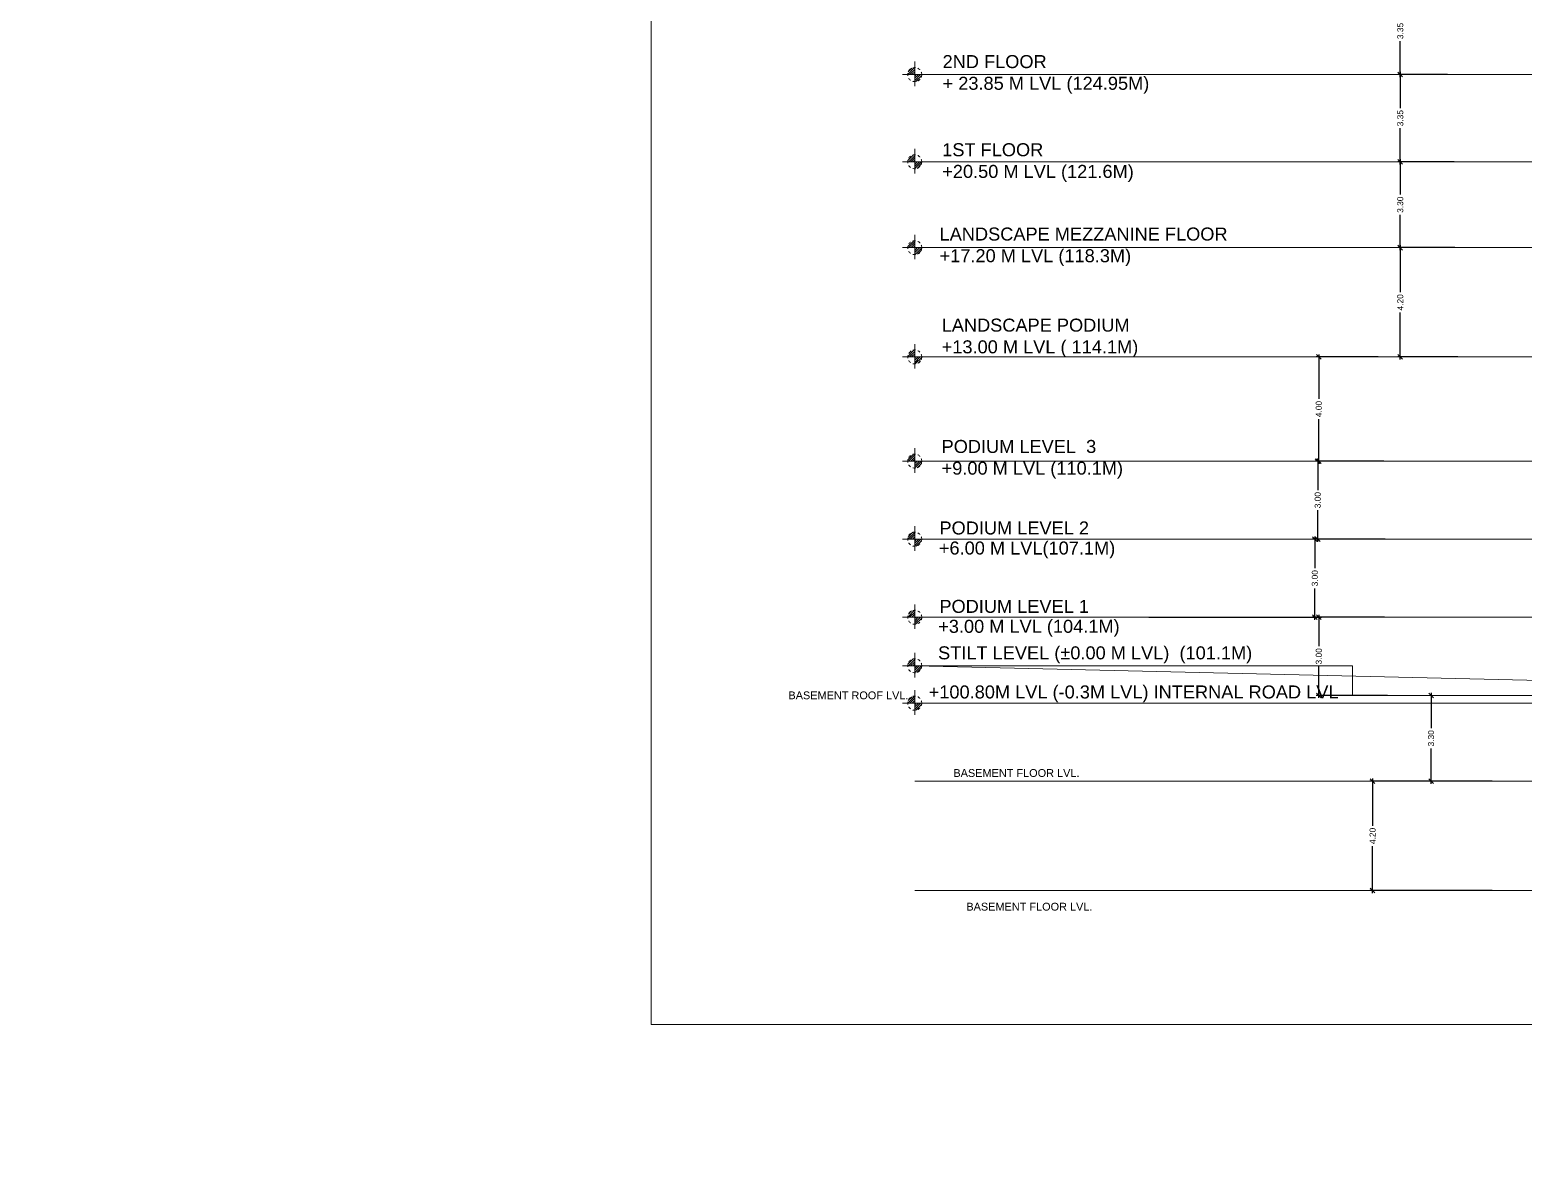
# Model space of a CAD drawing. Header units: metres. Extents: x 256329 to 886268, y -249371 to 355.
# Drawn here: x 284188.7 to 284246, y -1153.4 to -1110.1 of the extents above; entities that cross this region are included whole.
import ezdxf

# ---------------------------------------------------------------- set-up
doc = ezdxf.new("R2010")
doc.units = ezdxf.units.M
doc.header["$MEASUREMENT"] = 0
doc.header["$PDMODE"] = 35
for name, pattern in [('ACAD_ISO10W100', [18, 12, -3, 0, -3]), ('CONTINULUS', [0]), ('HIDDEN', [0.375, 0.25, -0.125])]:
    doc.linetypes.add(name, pattern=pattern)
doc.layers.get('0').update_dxf_attribs({"lineweight": 18})
doc.layers.get('Defpoints').update_dxf_attribs({"lineweight": 20})
for name, color, linetype, lineweight in [('A-ANNO-DIM', 111, 'Continuous', 0), ('A-ANNO-LEVELS', 111, 'ACAD_ISO10W100', 0), ('A-CUTOUT', 144, 'HIDDEN', 0), ('BLK_1_FLR_2_STILT_FLOOR', 7, 'Continuous', 0), ('BOXING DECK LINE', 6, 'Continuous', 0), ('TEXT', 7, 'Continuous', 18)]:
    doc.layers.add(name, color=color, linetype=linetype, lineweight=lineweight)
doc.layers.add('A_TEXT', color=4, linetype='Continuous', lineweight=0, transparency=0.3)
doc.layers.add('BLK_1_FLR_-1_BLDG_FOOTPRINT', color=7, linetype='Continuous', plot=False)
doc.layers.add('BLK_1_FLR_-2_BLDG_FOOTPRINT', color=7, linetype='Continuous', plot=False)
for name, color, linetype in [('BLK_1_FLR_0_STILT_FLOOR', 7, 'Continuous'), ('BLK_1_FLR_1_STILT_FLOOR', 7, 'Continuous'), ('BLK_1_FLR_3_STILT_FLOOR', 7, 'Continuous')]:
    doc.layers.add(name, color=color, linetype=linetype)
doc.styles.get("Standard").update_dxf_attribs({"font": 'arial.ttf'})
doc.dimstyles.new('METRIC DIM', dxfattribs={"dimtxt": 0.23, "dimasz": 0.18, "dimexe": 0.1, "dimexo": 0.1, "dimgap": 0.09, "dimtad": 0, "dimzin": 0, "dimdsep": 46, "dimtxsty": 'Standard', "dimblk": 'OBLIQUE', "dimcen": 0, "dimdle": 0.1, "dimclrd": 147, "dimclre": 147, "dimclrt": 7, "dimadec": 0, "dimazin": 0, "dimtfac": 1, "dimtofl": 0, "dimtmove": 0, "dimatfit": 2, "dimfxl": 0.125, "dimtolj": 1, "dimtzin": 0, "dimarcsym": 0})

# ---------------------------------------------------------------- blocks, each defined once
blk = doc.blocks.new('_Oblique')
at = {"color": 0, "linetype": 'ByBlock', "lineweight": -2}
blk.add_line((-0.5, -0.5), (0.5, 0.5), dxfattribs=at)
blk = doc.blocks.new('*D220')
at = {"layer": 'A-ANNO-DIM', "color": 147, "lineweight": -2, "transparency": 16777216}
for p, q in [((284242.95488, -1108.51383), (284241.190739, -1108.51383)), ((284241.290739, -1108.41383), (284241.290739, -1109.799328)), ((284241.290739, -1111.96383), (284241.290739, -1110.578332)), ((284243.101466, -1111.86383), (284241.190739, -1111.86383))]:
    blk.add_line(p, q, dxfattribs=at)
at = {"layer": 'Defpoints', "color": 0, "transparency": 16777216}
for p in [(284243.05488, -1108.51383, -0.164563), (284241.290739, -1111.86383), (284243.201466, -1111.86383, -0.164563)]:
    blk.add_point(p, dxfattribs=at)
at = {"layer": 'A-ANNO-DIM', "color": 147, "lineweight": -2, "transparency": 16777216, "xscale": 0.18, "yscale": 0.18, "zscale": 0.18}
for p, rotation in [((284241.290739, -1108.51383), 90), ((284241.290739, -1111.86383), 270)]:
    blk.add_blockref('_Oblique', p, dxfattribs=dict(at, rotation=rotation))
at = {"layer": 'A-ANNO-DIM', "color": 7, "transparency": 16777216, "insert": (284241.290739, -1110.18883), "char_height": 0.23, "attachment_point": 5, "rotation": 90}
blk.add_mtext('\\A1;3.35', dxfattribs=at)
blk = doc.blocks.new('*D221')
at = {"layer": 'A-ANNO-DIM', "color": 147, "lineweight": -2, "transparency": 16777216}
for p, q in [((284243.101466, -1111.86383), (284241.190739, -1111.86383)), ((284241.290739, -1111.76383), (284241.290739, -1113.149328)), ((284241.290739, -1115.31383), (284241.290739, -1113.928332)), ((284243.357967, -1115.21383), (284241.190739, -1115.21383))]:
    blk.add_line(p, q, dxfattribs=at)
at = {"layer": 'Defpoints', "color": 0, "transparency": 16777216}
for p in [(284243.201466, -1111.86383, -0.164563), (284241.290739, -1115.21383), (284243.457967, -1115.21383, -0.164563)]:
    blk.add_point(p, dxfattribs=at)
at = {"layer": 'A-ANNO-DIM', "color": 147, "lineweight": -2, "transparency": 16777216, "xscale": 0.18, "yscale": 0.18, "zscale": 0.18}
for p, rotation in [((284241.290739, -1111.86383), 90), ((284241.290739, -1115.21383), 270)]:
    blk.add_blockref('_Oblique', p, dxfattribs=dict(at, rotation=rotation))
at = {"layer": 'A-ANNO-DIM', "color": 7, "transparency": 16777216, "insert": (284241.290739, -1113.53883), "char_height": 0.23, "attachment_point": 5, "rotation": 90}
blk.add_mtext('\\A1;3.35', dxfattribs=at)
blk = doc.blocks.new('*D222')
at = {"layer": 'A-ANNO-DIM', "color": 147, "lineweight": -2, "transparency": 16777216}
for p, q in [((284243.357967, -1115.21383), (284241.190739, -1115.21383)), ((284241.290739, -1115.11383), (284241.290739, -1116.475583)), ((284241.290739, -1118.61383), (284241.290739, -1117.252077)), ((284243.387048, -1118.51383), (284241.190739, -1118.51383))]:
    blk.add_line(p, q, dxfattribs=at)
at = {"layer": 'Defpoints', "color": 0, "transparency": 16777216}
for p in [(284243.457967, -1115.21383, -0.164563), (284241.290739, -1118.51383), (284243.487048, -1118.51383, -1.44117)]:
    blk.add_point(p, dxfattribs=at)
at = {"layer": 'A-ANNO-DIM', "color": 147, "lineweight": -2, "transparency": 16777216, "xscale": 0.18, "yscale": 0.18, "zscale": 0.18}
for p, rotation in [((284241.290739, -1115.21383), 90), ((284241.290739, -1118.51383), 270)]:
    blk.add_blockref('_Oblique', p, dxfattribs=dict(at, rotation=rotation))
at = {"layer": 'A-ANNO-DIM', "color": 7, "transparency": 16777216, "insert": (284241.290739, -1116.86383), "char_height": 0.23, "attachment_point": 5, "rotation": 90}
blk.add_mtext('\\A1;3.30', dxfattribs=at)
blk = doc.blocks.new('*D223')
at = {"layer": 'A-ANNO-DIM', "color": 147, "lineweight": -2, "transparency": 16777216}
for p, q in [((284243.387048, -1118.51383), (284241.190739, -1118.51383)), ((284241.290739, -1118.41383), (284241.290739, -1120.220877)), ((284241.290739, -1122.81383), (284241.290739, -1121.006784)), ((284243.50404, -1122.71383), (284241.190739, -1122.71383))]:
    blk.add_line(p, q, dxfattribs=at)
at = {"layer": 'Defpoints', "color": 0, "transparency": 16777216}
for p in [(284243.487048, -1118.51383, -1.44117), (284241.290739, -1122.71383), (284243.60404, -1122.71383, -1.449935)]:
    blk.add_point(p, dxfattribs=at)
at = {"layer": 'A-ANNO-DIM', "color": 147, "lineweight": -2, "transparency": 16777216, "xscale": 0.18, "yscale": 0.18, "zscale": 0.18}
for p, rotation in [((284241.290739, -1118.51383), 90), ((284241.290739, -1122.71383), 270)]:
    blk.add_blockref('_Oblique', p, dxfattribs=dict(at, rotation=rotation))
at = {"layer": 'A-ANNO-DIM', "color": 7, "transparency": 16777216, "insert": (284241.290739, -1120.61383), "char_height": 0.23, "attachment_point": 5, "rotation": 90}
blk.add_mtext('\\A1;4.20', dxfattribs=at)
blk = doc.blocks.new('*D224')
at = {"layer": 'BLK_1_FLR_3_STILT_FLOOR', "color": 147, "lineweight": -2, "ltscale": 0.05, "transparency": 16777216}
for p, q in [((284240.443578, -1122.71383), (284238.060073, -1122.71383)), ((284238.160073, -1122.61383), (284238.160073, -1124.321113)), ((284238.160073, -1126.814303), (284238.160073, -1125.10702)), ((284240.550266, -1126.714303), (284238.060073, -1126.714303))]:
    blk.add_line(p, q, dxfattribs=at)
at = {"layer": 'Defpoints', "color": 0, "linetype": 'CONTINULUS', "ltscale": 0.05, "transparency": 16777216}
for p in [(284240.543578, -1122.71383, -1.457242), (284238.160073, -1126.714303), (284240.650266, -1126.714303, -1.450324)]:
    blk.add_point(p, dxfattribs=at)
at = {"layer": 'BLK_1_FLR_3_STILT_FLOOR', "color": 147, "linetype": 'CONTINULUS', "lineweight": -2, "ltscale": 0.05, "transparency": 16777216, "xscale": 0.18, "yscale": 0.18, "zscale": 0.18}
for p, rotation in [((284238.160073, -1122.71383), 90), ((284238.160073, -1126.714303), 270)]:
    blk.add_blockref('_Oblique', p, dxfattribs=dict(at, rotation=rotation))
at = {"layer": 'BLK_1_FLR_3_STILT_FLOOR', "color": 7, "linetype": 'CONTINULUS', "ltscale": 0.05, "transparency": 16777216, "insert": (284238.160073, -1124.714066), "char_height": 0.23, "attachment_point": 5, "rotation": 90}
blk.add_mtext('\\A1;4.00', dxfattribs=at)
blk = doc.blocks.new('*D225')
at = {"layer": 'BLK_1_FLR_2_STILT_FLOOR', "color": 147, "lineweight": -2, "ltscale": 0.05, "transparency": 16777216}
for p, q in [((284240.658656, -1126.714303), (284238.017763, -1126.714303)), ((284238.117763, -1126.614303), (284238.117763, -1127.826056)), ((284238.117763, -1129.814303), (284238.117763, -1128.60255)), ((284240.70715, -1129.714303), (284238.017763, -1129.714303))]:
    blk.add_line(p, q, dxfattribs=at)
at = {"layer": 'Defpoints', "color": 0, "linetype": 'CONTINULUS', "ltscale": 0.05, "transparency": 16777216}
for p in [(284240.758656, -1126.714303, -1.450324), (284238.117763, -1129.714303), (284240.80715, -1129.714303, -1.450295)]:
    blk.add_point(p, dxfattribs=at)
at = {"layer": 'BLK_1_FLR_2_STILT_FLOOR', "color": 147, "linetype": 'CONTINULUS', "lineweight": -2, "ltscale": 0.05, "transparency": 16777216, "xscale": 0.18, "yscale": 0.18, "zscale": 0.18}
for p, rotation in [((284238.117763, -1126.714303), 90), ((284238.117763, -1129.714303), 270)]:
    blk.add_blockref('_Oblique', p, dxfattribs=dict(at, rotation=rotation))
at = {"layer": 'BLK_1_FLR_2_STILT_FLOOR', "color": 7, "linetype": 'CONTINULUS', "ltscale": 0.05, "transparency": 16777216, "insert": (284238.117763, -1128.214303), "char_height": 0.23, "attachment_point": 5, "rotation": 90}
blk.add_mtext('\\A1;3.00', dxfattribs=at)
blk = doc.blocks.new('*D226')
at = {"layer": 'BLK_1_FLR_1_STILT_FLOOR', "color": 147, "lineweight": -2, "ltscale": 0.05, "transparency": 16777216}
for p, q in [((284240.666935, -1129.714303), (284237.90905, -1129.714303)), ((284238.00905, -1129.614303), (284238.00905, -1130.826056)), ((284238.00905, -1132.814303), (284238.00905, -1131.60255)), ((284240.686625, -1132.714303), (284237.90905, -1132.714303))]:
    blk.add_line(p, q, dxfattribs=at)
at = {"layer": 'Defpoints', "color": 0, "linetype": 'CONTINULUS', "ltscale": 0.05, "transparency": 16777216}
for p in [(284240.766935, -1129.714303, -1.450295), (284238.00905, -1132.714303), (284240.786625, -1132.714303, -1.450284)]:
    blk.add_point(p, dxfattribs=at)
at = {"layer": 'BLK_1_FLR_1_STILT_FLOOR', "color": 147, "linetype": 'CONTINULUS', "lineweight": -2, "ltscale": 0.05, "transparency": 16777216, "xscale": 0.18, "yscale": 0.18, "zscale": 0.18}
for p, rotation in [((284238.00905, -1129.714303), 90), ((284238.00905, -1132.714303), 270)]:
    blk.add_blockref('_Oblique', p, dxfattribs=dict(at, rotation=rotation))
at = {"layer": 'BLK_1_FLR_1_STILT_FLOOR', "color": 7, "linetype": 'CONTINULUS', "ltscale": 0.05, "transparency": 16777216, "insert": (284238.00905, -1131.214303), "char_height": 0.23, "attachment_point": 5, "rotation": 90}
blk.add_mtext('\\A1;3.00', dxfattribs=at)
blk = doc.blocks.new('*D244')
at = {"layer": 'BLK_1_FLR_0_STILT_FLOOR', "color": 147, "lineweight": -2, "ltscale": 0.05, "transparency": 16777216}
for p, q in [((284238.161213, -1132.614303), (284238.161213, -1133.826056)), ((284231.635568, -1132.714303), (284238.261213, -1132.714303)), ((284238.161213, -1135.814303), (284238.161213, -1134.60255)), ((284240.796401, -1135.714303), (284238.061213, -1135.714303))]:
    blk.add_line(p, q, dxfattribs=at)
at = {"layer": 'Defpoints', "color": 0, "linetype": 'CONTINULUS', "ltscale": 0.05, "transparency": 16777216}
for p in [(284231.535568, -1132.714303, -1.450284), (284238.161213, -1135.714303), (284240.896401, -1135.714303, -0.458368)]:
    blk.add_point(p, dxfattribs=at)
at = {"layer": 'BLK_1_FLR_0_STILT_FLOOR', "color": 147, "linetype": 'CONTINULUS', "lineweight": -2, "ltscale": 0.05, "transparency": 16777216, "xscale": 0.18, "yscale": 0.18, "zscale": 0.18}
for p, rotation in [((284238.161213, -1132.714303), 90), ((284238.161213, -1135.714303), 270)]:
    blk.add_blockref('_Oblique', p, dxfattribs=dict(at, rotation=rotation))
at = {"layer": 'BLK_1_FLR_0_STILT_FLOOR', "color": 7, "linetype": 'CONTINULUS', "ltscale": 0.05, "transparency": 16777216, "insert": (284238.161213, -1134.214303), "char_height": 0.23, "attachment_point": 5, "rotation": 90}
blk.add_mtext('\\A1;3.00', dxfattribs=at)
blk = doc.blocks.new('L')
at = {"layer": 'A-ANNO-LEVELS'}
h = blk.add_hatch(dxfattribs=at)
h.set_pattern_fill('ANSI31,_O', color=256, scale=233.96568)
h.set_pattern_definition([(45, (1951026.354, 527672.355), (-20.67984, 20.67984), [])])
h.paths.add_polyline_path([(1996227, 487702), (1996362, 487702, -0.414722), (1996227, 487567)])
h.paths.add_polyline_path([(1996227, 487837), (1996227, 487702), (1996092, 487702, -0.413705)])
at = {"layer": 'A-ANNO-LEVELS', "ltscale": 100}
blk.add_line((1997041, 487702), (1995992, 487702), dxfattribs=at)
at = {"layer": 'A-ANNO-LEVELS'}
blk.add_circle((1996227, 487702), 135, dxfattribs=at)
blk = doc.blocks.new('WAEQWE')
at = {"layer": 'A-ANNO-LEVELS', "ltscale": 100}
blk.add_line((1996227.194284, 487950.347715), (1996227.194284, 487479.142058), dxfattribs=at)
at = {"layer": 'BOXING DECK LINE'}
blk.add_blockref('L', (0, 0), dxfattribs=at)
blk = doc.blocks.new('*D231')
at = {"layer": 'BLK_1_FLR_-2_BLDG_FOOTPRINT', "color": 147, "lineweight": -2, "transparency": 16777216}
for p, q in [((284244.817319, -1139.014303), (284240.127542, -1139.014303)), ((284240.227542, -1138.914303), (284240.227542, -1140.721349)), ((284240.227542, -1143.314303), (284240.227542, -1141.507256)), ((284244.817319, -1143.214303), (284240.127542, -1143.214303))]:
    blk.add_line(p, q, dxfattribs=at)
at = {"layer": 'Defpoints', "color": 0, "transparency": 16777216}
for p in [(284244.917319, -1139.014303, -0.3094), (284240.227542, -1143.214303), (284244.917319, -1143.214303, -0.3094)]:
    blk.add_point(p, dxfattribs=at)
at = {"layer": 'BLK_1_FLR_-2_BLDG_FOOTPRINT', "color": 147, "lineweight": -2, "transparency": 16777216, "xscale": 0.18, "yscale": 0.18, "zscale": 0.18}
for p, rotation in [((284240.227542, -1139.014303), 90), ((284240.227542, -1143.214303), 270)]:
    blk.add_blockref('_Oblique', p, dxfattribs=dict(at, rotation=rotation))
at = {"layer": 'BLK_1_FLR_-2_BLDG_FOOTPRINT', "color": 7, "transparency": 16777216, "insert": (284240.227542, -1141.114303), "char_height": 0.23, "attachment_point": 5, "rotation": 90}
blk.add_mtext('\\A1;4.20', dxfattribs=at)
blk = doc.blocks.new('*D232')
at = {"layer": 'BLK_1_FLR_-1_BLDG_FOOTPRINT', "color": 147, "lineweight": -2, "transparency": 16777216}
for p, q in [((284242.472922, -1135.614303), (284242.472922, -1136.976056)), ((284242.572431, -1135.714303), (284242.572922, -1135.714303)), ((284242.472922, -1139.114303), (284242.472922, -1137.75255)), ((284242.572431, -1139.014303), (284242.572922, -1139.014303))]:
    blk.add_line(p, q, dxfattribs=at)
at = {"layer": 'Defpoints', "color": 0, "transparency": 16777216}
for p in [(284242.472431, -1135.714303, -0.308491), (284242.472922, -1135.714303), (284242.472431, -1139.014303)]:
    blk.add_point(p, dxfattribs=at)
at = {"layer": 'BLK_1_FLR_-1_BLDG_FOOTPRINT', "color": 147, "lineweight": -2, "transparency": 16777216, "xscale": 0.18, "yscale": 0.18, "zscale": 0.18}
for p, rotation in [((284242.472922, -1135.714303), 90), ((284242.472922, -1139.014303), 270)]:
    blk.add_blockref('_Oblique', p, dxfattribs=dict(at, rotation=rotation))
at = {"layer": 'BLK_1_FLR_-1_BLDG_FOOTPRINT', "color": 7, "transparency": 16777216, "insert": (284242.472922, -1137.364303), "char_height": 0.23, "attachment_point": 5, "rotation": 90}
blk.add_mtext('\\A1;3.30', dxfattribs=at)

msp = doc.modelspace()

# ---------------------------------------------------------------- linework, layer by layer
at = {"color": 6, "ltscale": 0.05}
msp.add_lwpolyline([(284212.513941, -981.370753), (284276.753374, -981.370753), (284276.753374, -1148.365571), (284212.513941, -1148.365571)], close=True, dxfattribs=at)
at = {"layer": 'A-CUTOUT', "ltscale": 7000, "extrusion": (0, -1, 0)}
for points, elevation in [([(284270.529767, 0.013891), (284222.642906, -0.014686)], 1111.86383), ([(284270.529767, -0.598928), (284222.642906, -0.627505)], 1115.21383), ([(284270.529767, -1.275156), (284222.642906, -1.303733)], 1118.51383), ([(284270.529767, -1.283991), (284222.642906, -1.312568)], 1122.71383), ([(284270.529767, -1.277137), (284222.642906, -1.305714)], 1126.714303), ([(284270.529767, -1.277137), (284222.642906, -1.305714)], 1129.714303), ([(284270.529767, -1.277137), (284222.642906, -1.305714)], 1132.714303), ([(284270.529767, -1.195458), (284222.642905, -1.221517)], 1136.014308), ([(284270.529767, -0.295462), (284222.642905, -0.321521)], 1139.014303), ([(284270.529767, -0.295462), (284222.642905, -0.321521)], 1143.214303)]:
    msp.add_lwpolyline(points, close=True, dxfattribs=dict(at, elevation=elevation))
at = {"layer": 'A-CUTOUT', "ltscale": 7000, "elevation": -0.308491}
msp.add_lwpolyline([(284270.529767, -1135.714303), (284239.458795, -1135.714303), (284239.458795, -1134.57703), (284222.642906, -1134.57703)], close=True, dxfattribs=at)

# ---------------------------------------------------------------- block references
at = {"layer": 'BOXING DECK LINE', "xscale": 0.002, "yscale": 0.002, "zscale": 0.002}
for p in [(280230.188113, -2087.267893, -0.014687), (280230.188113, -2090.617893, -0.627506), (280230.188517, -2093.917893, -1.303733), (280230.188517, -2098.117893, -1.312568), (280230.188517, -2102.118365, -1.305714), (280230.188517, -2105.118365, -1.305714), (280230.188517, -2108.118365, -1.305714), (280230.188517, -2109.981093, -1.223102), (280230.188517, -2111.418371, -1.221517)]:
    msp.add_blockref('WAEQWE', p, dxfattribs=at)

# ---------------------------------------------------------------- texts
at = {"layer": 'A_TEXT', "char_height": 0.5, "attachment_point": 1}
for s, width, gutter_width, heights, insert in [('2ND FLOOR\\P+ 23.85 M LVL (124.95M)', 27.194268, 1, [2.718508], (284223.711881, -1111.115134, 0.048839)), ('1ST FLOOR \\P+20.50 M LVL (121.6M)', 27.194268, 1, [2.718508], (284223.698129, -1114.500732, -0.56398)), ('LANDSCAPE MEZZANINE FLOOR\\P+17.20 M LVL (118.3M)', 13.103235, 6.476438, [2.718508], (284223.596457, -1117.739978, -1.246831)), ('LANDSCAPE PODIUM\\P+13.00 M LVL ( 114.1M)', 27.194268, 1, [2.718508], (284223.677625, -1121.240265, -1.246831)), ('PODIUM LEVEL  3\\P+9.00 M LVL (110.1M)', 27.194268, 1, [2.718508], (284223.674134, -1125.901582, -1.239977)), ('PODIUM LEVEL 2', 27.194268, 1, [2.718508], (284223.591136, -1129.033113, -1.241191)), ('PODIUM LEVEL 1', 27.194268, 1, [2.718508], (284223.589325, -1132.044938, -1.241191)), ('STILT LEVEL (%%P0.00 M LVL)  (101.1M)', 27.194268, 1, [2.718508], (284223.537949, -1133.830934, -1.239977)), ('+100.80M LVL (-0.3M LVL) INTERNAL ROAD LVL', 17.508158, 1, [5.805821], (284223.177826, -1135.333899, -1.239977))]:
    msp.add_mtext_dynamic_manual_height_columns(s, width=width, gutter_width=gutter_width, heights=heights, dxfattribs=dict(at, insert=insert))
for s, insert, width in [('+6.00 M LVL(107.1M)', (284223.568792, -1129.803321, -1.241191), 7.216141), ('+3.00 M LVL (104.1M)', (284223.543788, -1132.812232, -1.241191), 7.292218)]:
    msp.add_mtext(s, dxfattribs=dict(at, insert=insert, width=width))
at = {"layer": 'TEXT', "color": 6, "char_height": 0.3, "width": 5.663675, "attachment_point": 7}
for s, insert in [('\\pxqc;{\\C256;BASEMENT ROOF LVL.}', (284217.264073, -1135.868294)), ('\\pxqc;{\\C256;BASEMENT FLOOR LVL.}', (284223.716732, -1138.851941)), ('\\pxqc;{\\C256;BASEMENT FLOOR LVL.}', (284224.214513, -1143.987179))]:
    msp.add_mtext(s, dxfattribs=dict(at, insert=insert))

# ---------------------------------------------------------------- dimensions: what is measured, and where the dimension line sits
at = {"layer": 'A-ANNO-DIM'}
for base, p1, p2, picture, middle in [((284241.290739, -1111.86383, 0.149876), (284243.05488, -1108.51383, -0.014686), (284243.201466, -1111.86383, -0.014686), '*D220', (284241.290739, -1110.18883, 0.149876)), ((284241.290739, -1115.21383, 0.149876), (284243.201466, -1111.86383, -0.014686), (284243.457967, -1115.21383, -0.014686), '*D221', (284241.290739, -1113.53883, 0.149876)), ((284241.290739, -1118.51383, 0.149876), (284243.457967, -1115.21383, -0.014686), (284243.487048, -1118.51383, -1.291294), '*D222', (284241.290739, -1116.86383, 0.149876)), ((284241.290739, -1122.71383, 0.149876), (284243.487048, -1118.51383, -1.291294), (284243.60404, -1122.71383, -1.300059), '*D223', (284241.290739, -1120.61383, 0.149876))]:
    dim = msp.add_linear_dim(base=base, p1=p1, p2=p2, angle=90, dimstyle='METRIC DIM', override={"dimfxl": 0.18}, dxfattribs=at)
    dim.commit()
    dim.dimension.update_dxf_attribs({"geometry": picture, "text_midpoint": middle})
at = {"layer": 'BLK_1_FLR_-1_BLDG_FOOTPRINT', "color": 1}
dim = msp.add_linear_dim(base=(284242.472922, -1135.714303), p1=(284242.472431, -1139.014303), p2=(284242.472431, -1135.714303, -0.308491), angle=90, dimstyle='METRIC DIM', override={"dimfxl": 0.18}, dxfattribs=at)
dim.commit()
dim.dimension.update_dxf_attribs({"geometry": '*D232', "text_midpoint": (284242.472922, -1137.364303)})
at = {"layer": 'BLK_1_FLR_-2_BLDG_FOOTPRINT', "color": 1}
dim = msp.add_linear_dim(base=(284240.227542, -1143.214303), p1=(284244.917319, -1139.014303, -0.3094), p2=(284244.917319, -1143.214303, -0.3094), angle=90, dimstyle='METRIC DIM', override={"dimfxl": 0.18}, dxfattribs=at)
dim.commit()
dim.dimension.update_dxf_attribs({"geometry": '*D231', "text_midpoint": (284240.227542, -1141.114303)})
at = {"layer": 'BLK_1_FLR_0_STILT_FLOOR', "color": 14, "linetype": 'CONTINULUS', "ltscale": 0.05}
dim = msp.add_linear_dim(base=(284238.161213, -1135.714303, 0.149876), p1=(284231.535568, -1132.714303, -1.300407), p2=(284240.896401, -1135.714303, -0.308491), angle=90, dimstyle='METRIC DIM', override={"dimfxl": 0.18}, dxfattribs=at)
dim.commit()
dim.dimension.update_dxf_attribs({"geometry": '*D244', "text_midpoint": (284238.161213, -1134.214303, 0.149876)})
at = {"layer": 'BLK_1_FLR_1_STILT_FLOOR', "color": 14, "linetype": 'CONTINULUS', "ltscale": 0.05}
dim = msp.add_linear_dim(base=(284238.00905, -1132.714303, 0.149876), p1=(284240.766935, -1129.714303, -1.300419), p2=(284240.786625, -1132.714303, -1.300407), angle=90, dimstyle='METRIC DIM', override={"dimfxl": 0.18}, dxfattribs=at)
dim.commit()
dim.dimension.update_dxf_attribs({"geometry": '*D226', "text_midpoint": (284238.00905, -1131.214303, 0.149876)})
at = {"layer": 'BLK_1_FLR_2_STILT_FLOOR', "color": 14, "linetype": 'CONTINULUS', "ltscale": 0.05}
dim = msp.add_linear_dim(base=(284238.117763, -1129.714303, 0.149876), p1=(284240.758656, -1126.714303, -1.300448), p2=(284240.80715, -1129.714303, -1.300419), angle=90, dimstyle='METRIC DIM', override={"dimfxl": 0.18}, dxfattribs=at)
dim.commit()
dim.dimension.update_dxf_attribs({"geometry": '*D225', "text_midpoint": (284238.117763, -1128.214303, 0.149876)})
at = {"layer": 'BLK_1_FLR_3_STILT_FLOOR', "color": 14, "linetype": 'CONTINULUS', "ltscale": 0.05}
dim = msp.add_linear_dim(base=(284238.160073, -1126.714303, 0.149876), p1=(284240.543578, -1122.71383, -1.307365), p2=(284240.650266, -1126.714303, -1.300448), angle=90, dimstyle='METRIC DIM', override={"dimfxl": 0.18}, dxfattribs=at)
dim.commit()
dim.dimension.update_dxf_attribs({"geometry": '*D224', "text_midpoint": (284238.160073, -1124.714066, 0.149876)})

doc.saveas('drawing.dxf')
